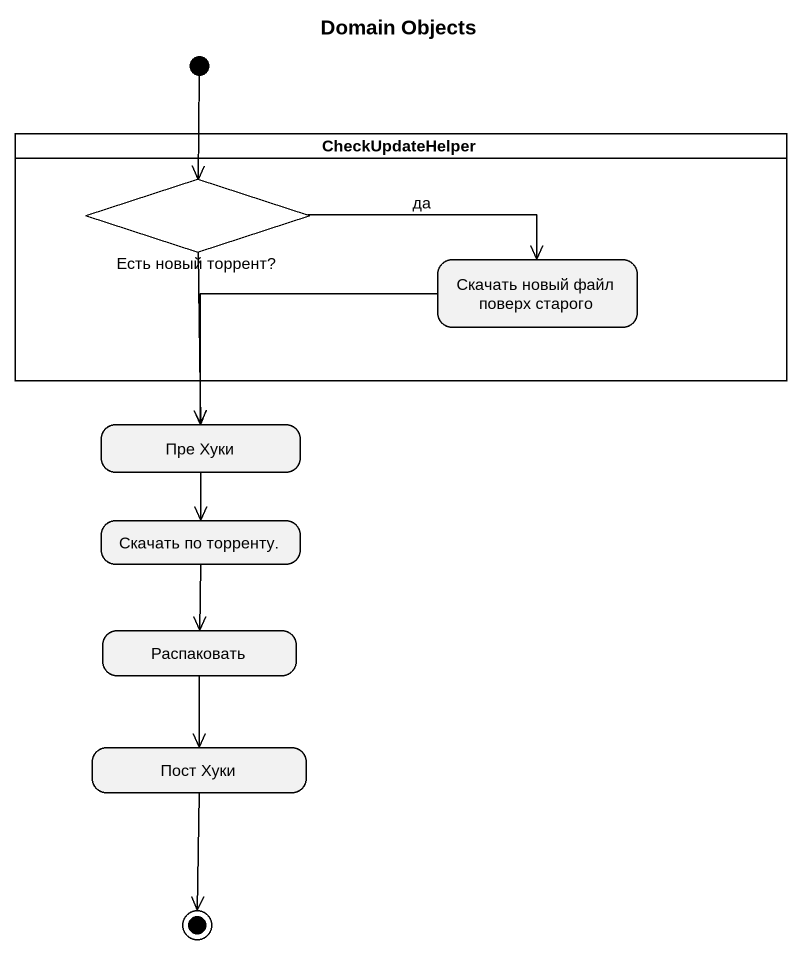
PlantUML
@startuml
title Domain Objects
hide empty description
state initial1 <<start>>
state CheckUpdateHelper <<partition>> {
  state "Есть новый торрент?" as Есть_новый_торрент <<choice>>
  state "Скачать новый файл поверх старого" as Скачать_новый_файл_поверх
}
state "Пре Хуки" as Пре_Хуки
state "Скачать по торренту." as Скачать_по_торренту
state Распаковать
state "Пост Хуки" as Пост_Хуки
initial1 --> Есть_новый_торрент
Есть_новый_торрент -right-> Скачать_новый_файл_поверх : да
Есть_новый_торрент --> Пре_Хуки
Скачать_новый_файл_поверх -left-> Пре_Хуки
Пре_Хуки --> Скачать_по_торренту
Скачать_по_торренту --> Распаковать
Распаковать --> Пост_Хуки
Пост_Хуки --> [*]
@enduml
